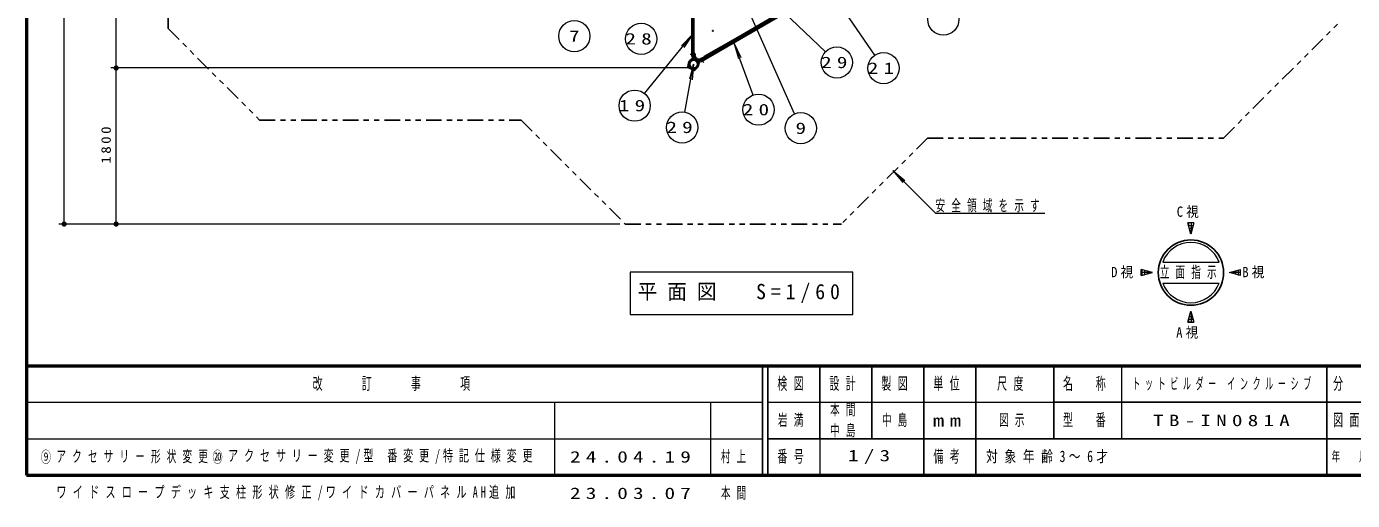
# Model space of a CAD drawing. Units: millimetres on the paper, scale 1:60. Extents: x -385 to 0, y -594 to 267.
# Drawn here: x -385 to -130.1, y -4.9 to 86.2 of the extents above; entities that cross this region are included whole.
import ezdxf
from ezdxf.enums import TextEntityAlignment as Align

# ---------------------------------------------------------------- set-up
doc = ezdxf.new("R2010")
doc.units = ezdxf.units.MM
doc.linetypes.add('USER2', pattern=[6, 3, -1, 1, -1])
doc.linetypes.add('USER3', pattern=[8, 3, -1, 1, -1, 1, -1])
doc.layers.add('LY_1', color=7, linetype='Continuous', lineweight=25)
doc.styles.add('ＭＳ ゴシック', font='')
doc.styles.get('ＭＳ ゴシック').set_extended_font_data('MS Gothic')

# ---------------------------------------------------------------- blocks, each defined once
blk = doc.blocks.new('filled_dot')
at = {"color": 0, "linetype": 'Continuous', "lineweight": -2, "const_width": 1.25}
blk.add_lwpolyline([(-0.625, 0, 1), (0.625, 0, 1)], format="xyb", close=True, dxfattribs=at)

msp = doc.modelspace()

# ---------------------------------------------------------------- linework, layer by layer
at = {"layer": 'LY_1', "lineweight": 50}
for p, q in [((-385, 267), (-385, 0)), ((-385, 21), (0, 21)), ((-385, 0), (0, 0))]:
    msp.add_line(p, q, dxfattribs=at)
at = {"layer": 'LY_1', "lineweight": 13}
for p, q in [((-377.765, 48.269), (-377.765, 238.854)), ((-367.765, 78.269), (-367.765, 208.854)), ((-237.348, 69.432), (-251.548, 101.472)), ((-221.918, 80.708), (-230.729, 93.563)), ((-231.371, 81.397), (-239.321, 88.964)), ((-266.188, 73.359), (-256.96, 84.7)), ((-256.96, 84.7), (-259.049, 82.546)), ((-256.96, 84.7), (-258.643, 82.216)), ((-248.922, 82.994), (-248.139, 80.098)), ((-248.922, 82.994), (-247.648, 80.278)), ((-245.286, 73.07), (-248.922, 82.994)), ((-257.739, 78.269), (-368.765, 78.269)), ((-367.765, 48.269), (-367.765, 78.269)), ((-258.405, 69.802), (-256.739, 79.012)), ((-256.739, 79.012), (-257.529, 76.117)), ((-256.739, 79.012), (-257.014, 76.024)), ((-218.438, 58.555), (-216.509, 56.257)), ((-218.438, 58.555), (-216.14, 56.626)), ((-210.228, 50.345), (-218.438, 58.555)), ((-210.228, 50.345), (-189.228, 50.345)), ((-160.548, 48.483), (-161.705, 48.483)), ((-161.126, 46.323), (-161.705, 48.483)), ((-161.5, 47.717), (-161.5, 48.483)), ((-160.548, 48.483), (-161.126, 46.323)), ((-161, 46.795), (-161, 48.483)), ((-270.908, 48.269), (-378.765, 48.269)), ((-161.576, 48), (-160.677, 48)), ((-161.442, 47.5), (-160.811, 47.5)), ((-161.308, 47), (-160.945, 47)), ((-161.174, 46.5), (-161.079, 46.5)), ((-166.555, 40.937), (-155.697, 40.937)), ((-268.932, 39.002), (-268.932, 30.869)), ((-226.132, 39.002), (-268.932, 39.002)), ((-226.132, 30.869), (-226.132, 39.002)), ((-170.672, 38.358), (-170.672, 39.516)), ((-168.512, 38.937), (-170.672, 39.516)), ((-170.672, 39.5), (-170.612, 39.5)), ((-170.672, 39), (-168.746, 39)), ((-170.672, 38.359), (-168.512, 38.937)), ((-170.672, 38.5), (-170.144, 38.5)), ((-170.5, 38.405), (-170.5, 39.47)), ((-170, 38.539), (-170, 39.336)), ((-169.5, 38.673), (-169.5, 39.202)), ((-169, 38.806), (-169, 39.068)), ((-153.741, 38.937), (-151.581, 39.516)), ((-151.581, 38.359), (-153.741, 38.937)), ((-153.507, 39), (-151.581, 39)), ((-153.5, 38.873), (-153.5, 39.002)), ((-153, 38.739), (-153, 39.136)), ((-152.5, 38.605), (-152.5, 39.27)), ((-152.109, 38.5), (-151.581, 38.5)), ((-152, 38.471), (-152, 39.404)), ((-151.641, 39.5), (-151.581, 39.5)), ((-151.581, 38.358), (-151.581, 39.516)), ((-166.555, 36.937), (-155.697, 36.937)), ((-268.932, 30.869), (-226.132, 30.869)), ((-161.705, 29.392), (-161.126, 31.552)), ((-161.274, 31), (-160.979, 31)), ((-161.14, 31.5), (-161.113, 31.5)), ((-161.126, 31.552), (-160.548, 29.392)), ((-161, 29.392), (-161, 31.08)), ((-161.705, 29.392), (-160.548, 29.392)), ((-161.676, 29.5), (-160.577, 29.5)), ((-161.542, 30), (-160.711, 30)), ((-161.5, 29.392), (-161.5, 30.157)), ((-161.408, 30.5), (-160.845, 30.5)), ((-174.5, 21), (-174.5, 7)), ((-385, 14), (-243.5, 14)), ((-283.5, 14), (-283.5, 0)), ((-253.5, 14), (-253.5, 0)), ((-242.5, 14), (-187.5, 14)), ((-385, 7), (-243.5, 7)), ((-232.5, 7), (-232.5, 0))]:
    msp.add_line(p, q, dxfattribs=at)
at = {"layer": 'LY_1', "linetype": 'USER3'}
for p, q in [((-357.765, 85.843), (-357.765, 129.525)), ((-154.872, 64.802), (-132.298, 87.376)), ((-357.765, 85.843), (-340.192, 68.269)), ((-340.192, 68.269), (-289.908, 68.269)), ((-289.908, 68.269), (-269.908, 48.269)), ((-211.788, 64.802), (-228.321, 48.269)), ((-211.788, 64.802), (-154.872, 64.802)), ((-269.908, 48.269), (-228.321, 48.269))]:
    msp.add_line(p, q, dxfattribs=at)
at = {"layer": 'LY_1'}
for p, q in [((-256.714, 79.793), (-256.714, 98.23)), ((-257.056, 89.012), (-257.056, 80.512)), ((-256.739, 89.012), (-256.739, 80.512)), ((-240.108, 88.643), (-256.075, 79.424)), ((-255.246, 79.508), (-240.596, 87.966)), ((-241.697, 87.958), (-248.193, 84.208)), ((-241.471, 87.565), (-247.966, 83.815)), ((-254.688, 80.458), (-248.193, 84.208)), ((-254.461, 80.065), (-247.966, 83.815)), ((-257.725, 79.178), (-257.728, 79.178)), ((-256.973, 80.428), (-256.823, 80.428)), ((-256.799, 80.219), (-256.92, 80.214)), ((-256.764, 79.793), (-256.764, 80.185)), ((-256.679, 81.136), (-256.592, 81.131)), ((-256.05, 79.38), (-255.71, 79.577)), ((-255.664, 79.564), (-255.607, 79.456)), ((-255.483, 79.768), (-254.783, 80.172)), ((-255.456, 79.722), (-255.483, 79.768)), ((-255.456, 79.722), (-254.756, 80.126)), ((-255.36, 79.539), (-255.435, 79.669)), ((-254.93, 80.126), (-254.978, 80.199)), ((-257.815, 78.459), (-257.872, 78.567)), ((-257.428, 78.643), (-257.769, 78.446)), ((-257.755, 78.356), (-257.686, 78.245)), ((-257.403, 78.599), (-257.744, 78.403)), ((-257.725, 78.845), (-257.728, 78.845)), ((-256.799, 77.804), (-256.93, 77.809)), ((-256.764, 78.23), (-256.764, 77.838)), ((-256.714, 78.23), (-256.714, 77.838)), ((-256.68, 77.804), (-256.559, 77.809)), ((-256.391, 78.074), (-256.389, 78.072)), ((-256.102, 78.241), (-256.101, 78.239)), ((-243.5, 21), (-243.5, 0)), ((-242.5, 21), (-242.5, 0)), ((-232.5, 21), (-232.5, 7)), ((-222.5, 21), (-222.5, 7)), ((-212.5, 21), (-212.5, 0)), ((-202.5, 21), (-202.5, 7)), ((-187.5, 21), (-187.5, 7)), ((-135, 21), (-135, 0)), ((-187.5, 14), (-70, 14)), ((-242.5, 7), (0, 7)), ((-202.5, 7), (-202.5, 0))]:
    msp.add_line(p, q, dxfattribs=at)
at = {"layer": 'LY_1', "linetype": 'USER2', "lineweight": 13}
for p, q in [((-256.333, 80.845), (-257.419, 80.845)), ((-255.744, 79.203), (-256.075, 79.778)), ((-255.355, 80.28), (-254.812, 79.34)), ((-257.403, 78.245), (-257.735, 78.82))]:
    msp.add_line(p, q, dxfattribs=at)
at = {"layer": 'LY_1', "lineweight": 13}
for centre in [(-208.732, 87.599), (-279.677, 84.397), (-266.817, 83.869), (-229.198, 79.329), (-220.222, 78.234), (-268.081, 71.032), (-244.254, 70.254), (-258.939, 66.85), (-236.132, 66.69)]:
    msp.add_circle(centre, 3, dxfattribs=at)
at = {"layer": 'LY_1'}
for centre, radius in [((-253.049, 85.403), 0.0625), ((-256.739, 79.012), 0.75), ((-256.739, 79.012), 0.743), ((-256.156, 80.022), 0.108), ((-161.126, 38.937), 6.286)]:
    msp.add_circle(centre, radius, dxfattribs=at)
for centre, radius, start, end in [((-244.832, 85.887), 0.227, 300, 120), ((-251.327, 82.137), 0.227, 120, 300), ((-258.571, 79.099), 0.833, 327.45884, 357.27281), ((-256.739, 79.012), 1.017, 171.37307, 180), ((-257.728, 79.162), 0.0167, 90, 171.37307), ((-256.739, 79.012), 1, 120, 180), ((-257.731, 80.554), 0.833, 302.72719, 332.54116), ((-256.739, 79.012), 1, 77.78276, 120), ((-256.973, 80.512), 0.0833, 180, 270), ((-256.917, 80.131), 0.0833, 92, 152.54116), ((-256.823, 80.512), 0.0833, 270, 0), ((-256.798, 80.185), 0.0333, 0, 92), ((-256.798, 79.793), 0.0333, 274.27066, 0), ((-256.681, 81.102), 0.0333, 87, 180), ((-256.631, 79.922), 0.0833, 180, 263.21282), ((-256.681, 79.793), 0.0333, 180, 265.72934), ((-256.739, 79.012), 0.833, 36.78718, 83.21282), ((-256.594, 81.098), 0.0333, 1.08415, 87), ((-254.394, 81.139), 2.167, 181.08415, 222.21724), ((-256.069, 82.106), 2.167, 257.78276, 298.91585), ((-256.092, 79.453), 0.0333, 214.27066, 300), ((-256.005, 79.56), 0.0833, 216.78718, 300), ((-256.034, 79.352), 0.0333, 120, 205.72934), ((-256.739, 79.012), 1, 0, 42.21724), ((-254.908, 78.924), 0.833, 147.45884, 177.27281), ((-255.694, 79.548), 0.0333, 28, 120), ((-255.681, 79.417), 0.0833, 327.45884, 28), ((-255.363, 79.71), 0.0833, 120, 210), ((-255.288, 79.58), 0.0833, 210, 300), ((-255.006, 80.181), 0.0333, 33, 118.91585), ((-254.958, 80.107), 0.0333, 300, 33), ((-254.574, 80.262), 0.227, 120, 300), ((-257.798, 78.606), 0.0833, 147.45884, 208), ((-257.785, 78.475), 0.0333, 208, 300), ((-257.727, 78.374), 0.0333, 120, 212), ((-256.739, 79.012), 1.017, 180, 188.62693), ((-257.728, 78.862), 0.0167, 188.62693, 270), ((-256.739, 79.012), 1, 180, 237.27281), ((-257.62, 78.298), 0.0833, 212, 272.54116), ((-257.58, 77.382), 0.833, 62.7272, 92.54116), ((-257.445, 78.671), 0.0333, 300, 25.72934), ((-257.387, 78.57), 0.0333, 34.27066, 120), ((-257.731, 77.469), 0.833, 27.45884, 57.2728), ((-256.739, 79.012), 1, 242.72719, 300), ((-256.917, 77.892), 0.0833, 207.45884, 268), ((-256.798, 77.838), 0.0333, 268, 0), ((-256.798, 78.23), 0.0333, 0, 85.72934), ((-256.681, 78.23), 0.0333, 94.27066, 180), ((-256.681, 77.838), 0.0333, 180, 272), ((-256.562, 77.892), 0.0833, 272, 332.54116), ((-255.748, 77.469), 0.833, 122.72719, 152.54116), ((-256.375, 78.08), 0.0167, 210, 291.37307), ((-256.739, 79.012), 1.017, 291.37307, 300), ((-256.739, 79.012), 1, 300, 0), ((-256.739, 79.012), 1.017, 300, 308.62693), ((-256.115, 78.23), 0.0167, 308.62693, 30)]:
    msp.add_arc(centre, radius, start, end, dxfattribs=at)
at = {"layer": 'LY_1', "lineweight": 13}
for start, end in [(20.22325, 159.77675), (200.22325, 339.77675)]:
    msp.add_arc((-161.126, 38.937), 5.786, start, end, dxfattribs=at)

# ---------------------------------------------------------------- block references
at = {"layer": 'LY_1', "lineweight": 13, "xscale": 0.4, "yscale": 0.4}
for p, rotation in [((-367.765, 78.269), 90), ((-367.765, 78.269), 270), ((-377.765, 48.269), 90), ((-367.765, 48.269), 90)]:
    msp.add_blockref('filled_dot', p, dxfattribs=dict(at, rotation=rotation))

# ---------------------------------------------------------------- texts
at = {"layer": 'LY_1', "style": 'ＭＳ ゴシック', "width": 1.35}
for s, p in [('7', (-279.677, 84.397)), ('9', (-236.132, 66.69))]:
    msp.add_text(s, height=2.199, dxfattribs=at).set_placement(p, align=Align.MIDDLE_CENTER)
at = {"layer": 'LY_1', "style": 'ＭＳ ゴシック', "width": 0.65}
for s, p in [('⑨', (-382.25, 3.5)), ('⑳', (-349.25, 3.5))]:
    msp.add_text(s, height=2.199, dxfattribs=at).set_placement(p, align=Align.MIDDLE_LEFT)
at = {"layer": 'LY_1', "style": 'ＭＳ ゴシック'}
for s, insert, char_height, attachment_point in [('\\T1.5;\\W1.35;28', (-266.817, 83.869), 2.199, 5), ('\\T1.5;\\W1.35;29', (-229.198, 79.329), 2.199, 5), ('\\T1.5;\\W1.35;21', (-220.222, 78.234), 2.199, 5), ('\\T1.5;\\W1.35;19', (-268.081, 71.032), 2.199, 5), ('\\T1.5;\\W1.35;20', (-244.254, 70.254), 2.199, 5), ('\\T1.5;\\W1.35;29', (-258.939, 66.85), 2.199, 5), ('\\T1.64;\\W0.6;安全領域を示す', (-210.228, 50.495), 2.199, 7), ('\\T1.5;\\W0.9;C視', (-161.126, 50.543), 1.979, 5), ('\\T1.5;\\W0.9;D視', (-173.732, 38.937), 1.979, 5), ('\\T1.64;\\W0.6;立面指示', (-167.126, 38.937), 2.199, 4), ('\\T1.5;\\W0.9;B視', (-148.521, 38.937), 1.979, 5), ('\\T1.5;\\W0.95;平面図\u3000S=1/60', (-267.532, 34.936), 2.933, 4), ('\\T1.5;\\W0.9;A視', (-161.226, 27.332), 1.979, 5), ('\\T1.64;\\W0.6;改\u3000\u3000訂\u3000\u3000事\u3000\u3000項', (-314.25, 17.5), 2.346, 5), ('\\T1.64;\\W0.6;検図', (-237.5, 17.5), 2.346, 5), ('\\T1.64;\\W0.6;設計', (-227.5, 17.5), 2.346, 5), ('\\T1.64;\\W0.6;製図', (-217.5, 17.5), 2.346, 5), ('\\T1.64;\\W0.6;単位', (-207.5, 17.5), 2.346, 5), ('\\T1.64;\\W0.6;尺度', (-195.25, 17.5), 2.346, 5), ('\\T1.64;\\W0.6;名\u3000称', (-181, 17.5), 2.346, 5), ('\\T1.58;\\W0.5;トットビルダー\\~インクルーシブ', (-154.75, 17.5), 2.199, 5), ('\\T1.64;\\W0.6;分\u3000\u3000類', (-127.5, 17.5), 2.346, 5), ('\\T1.64;\\W0.6;本間', (-230.5, 12.5), 2.199, 4), ('\\T1.64;\\W0.6;岩満', (-237.5, 10.5), 2.199, 5), ('\\T1.64;\\W0.6;中島', (-217.5, 10.5), 2.199, 5), ('\\T1.5;\\W1.35;mm', (-207.5, 10.5), 2.346, 5), ('\\T1.64;\\W0.6;図示', (-198, 10.5), 2.199, 4), ('\\T1.64;\\W0.6;型\u3000番', (-181, 10.5), 2.346, 5), ('\\T1.5;\\W1.35;TB-IN081A', (-154.75, 10.5), 2.199, 5), ('\\T1.64;\\W0.6;図面番号', (-127.5, 10.5), 2.346, 5), ('\\T1.64;\\W0.6;中島', (-230.5, 8.5), 2.199, 4), ('\\T1.57;\\W0.65;アクセサリー変更/型\\~番変更/特記仕様変更', (-346.25, 3.5), 2.199, 4), ('\\T1.64;\\W0.6;番号', (-237.5, 3.5), 2.346, 5), ('\\T1.64;\\W0.6;備考', (-207.5, 3.5), 2.346, 5), ('\\T1.64;\\W0.6;アクセサリー形状変更', (-379.25, 3.5), 2.199, 4), ('\\T1.5;\\W1.35;24.04.19', (-280.5, 3.5), 2.199, 4), ('\\T1.64;\\W0.6;村上', (-251.5, 3.5), 2.199, 4), ('\\T1.5;\\W1.35;1/3', (-222.5, 3.5), 2.199, 5), ('\\T1.57;\\W0.75;対象年齢3～6才', (-200.5, 3.5), 2.199, 4), ('\\T1.64;\\W0.6;年\u3000月\u3000日', (-127.5, 3.5), 1.906, 5), ('\\T1.61;\\W0.65;ワイドスロープデッキ支柱形状修正/ワイドカバーパネルAH追加', (-379.25, -3.5), 2.199, 4), ('\\T1.5;\\W1.35;23.03.07', (-280.5, -3.5), 2.199, 4), ('\\T1.64;\\W0.6;本間', (-251.5, -3.5), 2.199, 4)]:
    msp.add_mtext(s, dxfattribs=dict(at, insert=insert, char_height=char_height, attachment_point=attachment_point))
at = {"layer": 'LY_1', "insert": (-368.765, 63.69), "char_height": 1.833, "attachment_point": 8, "rotation": 90, "style": 'ＭＳ ゴシック'}
msp.add_mtext('\\T1.33;\\W1.15;1800', dxfattribs=at)

doc.saveas('drawing.dxf')
